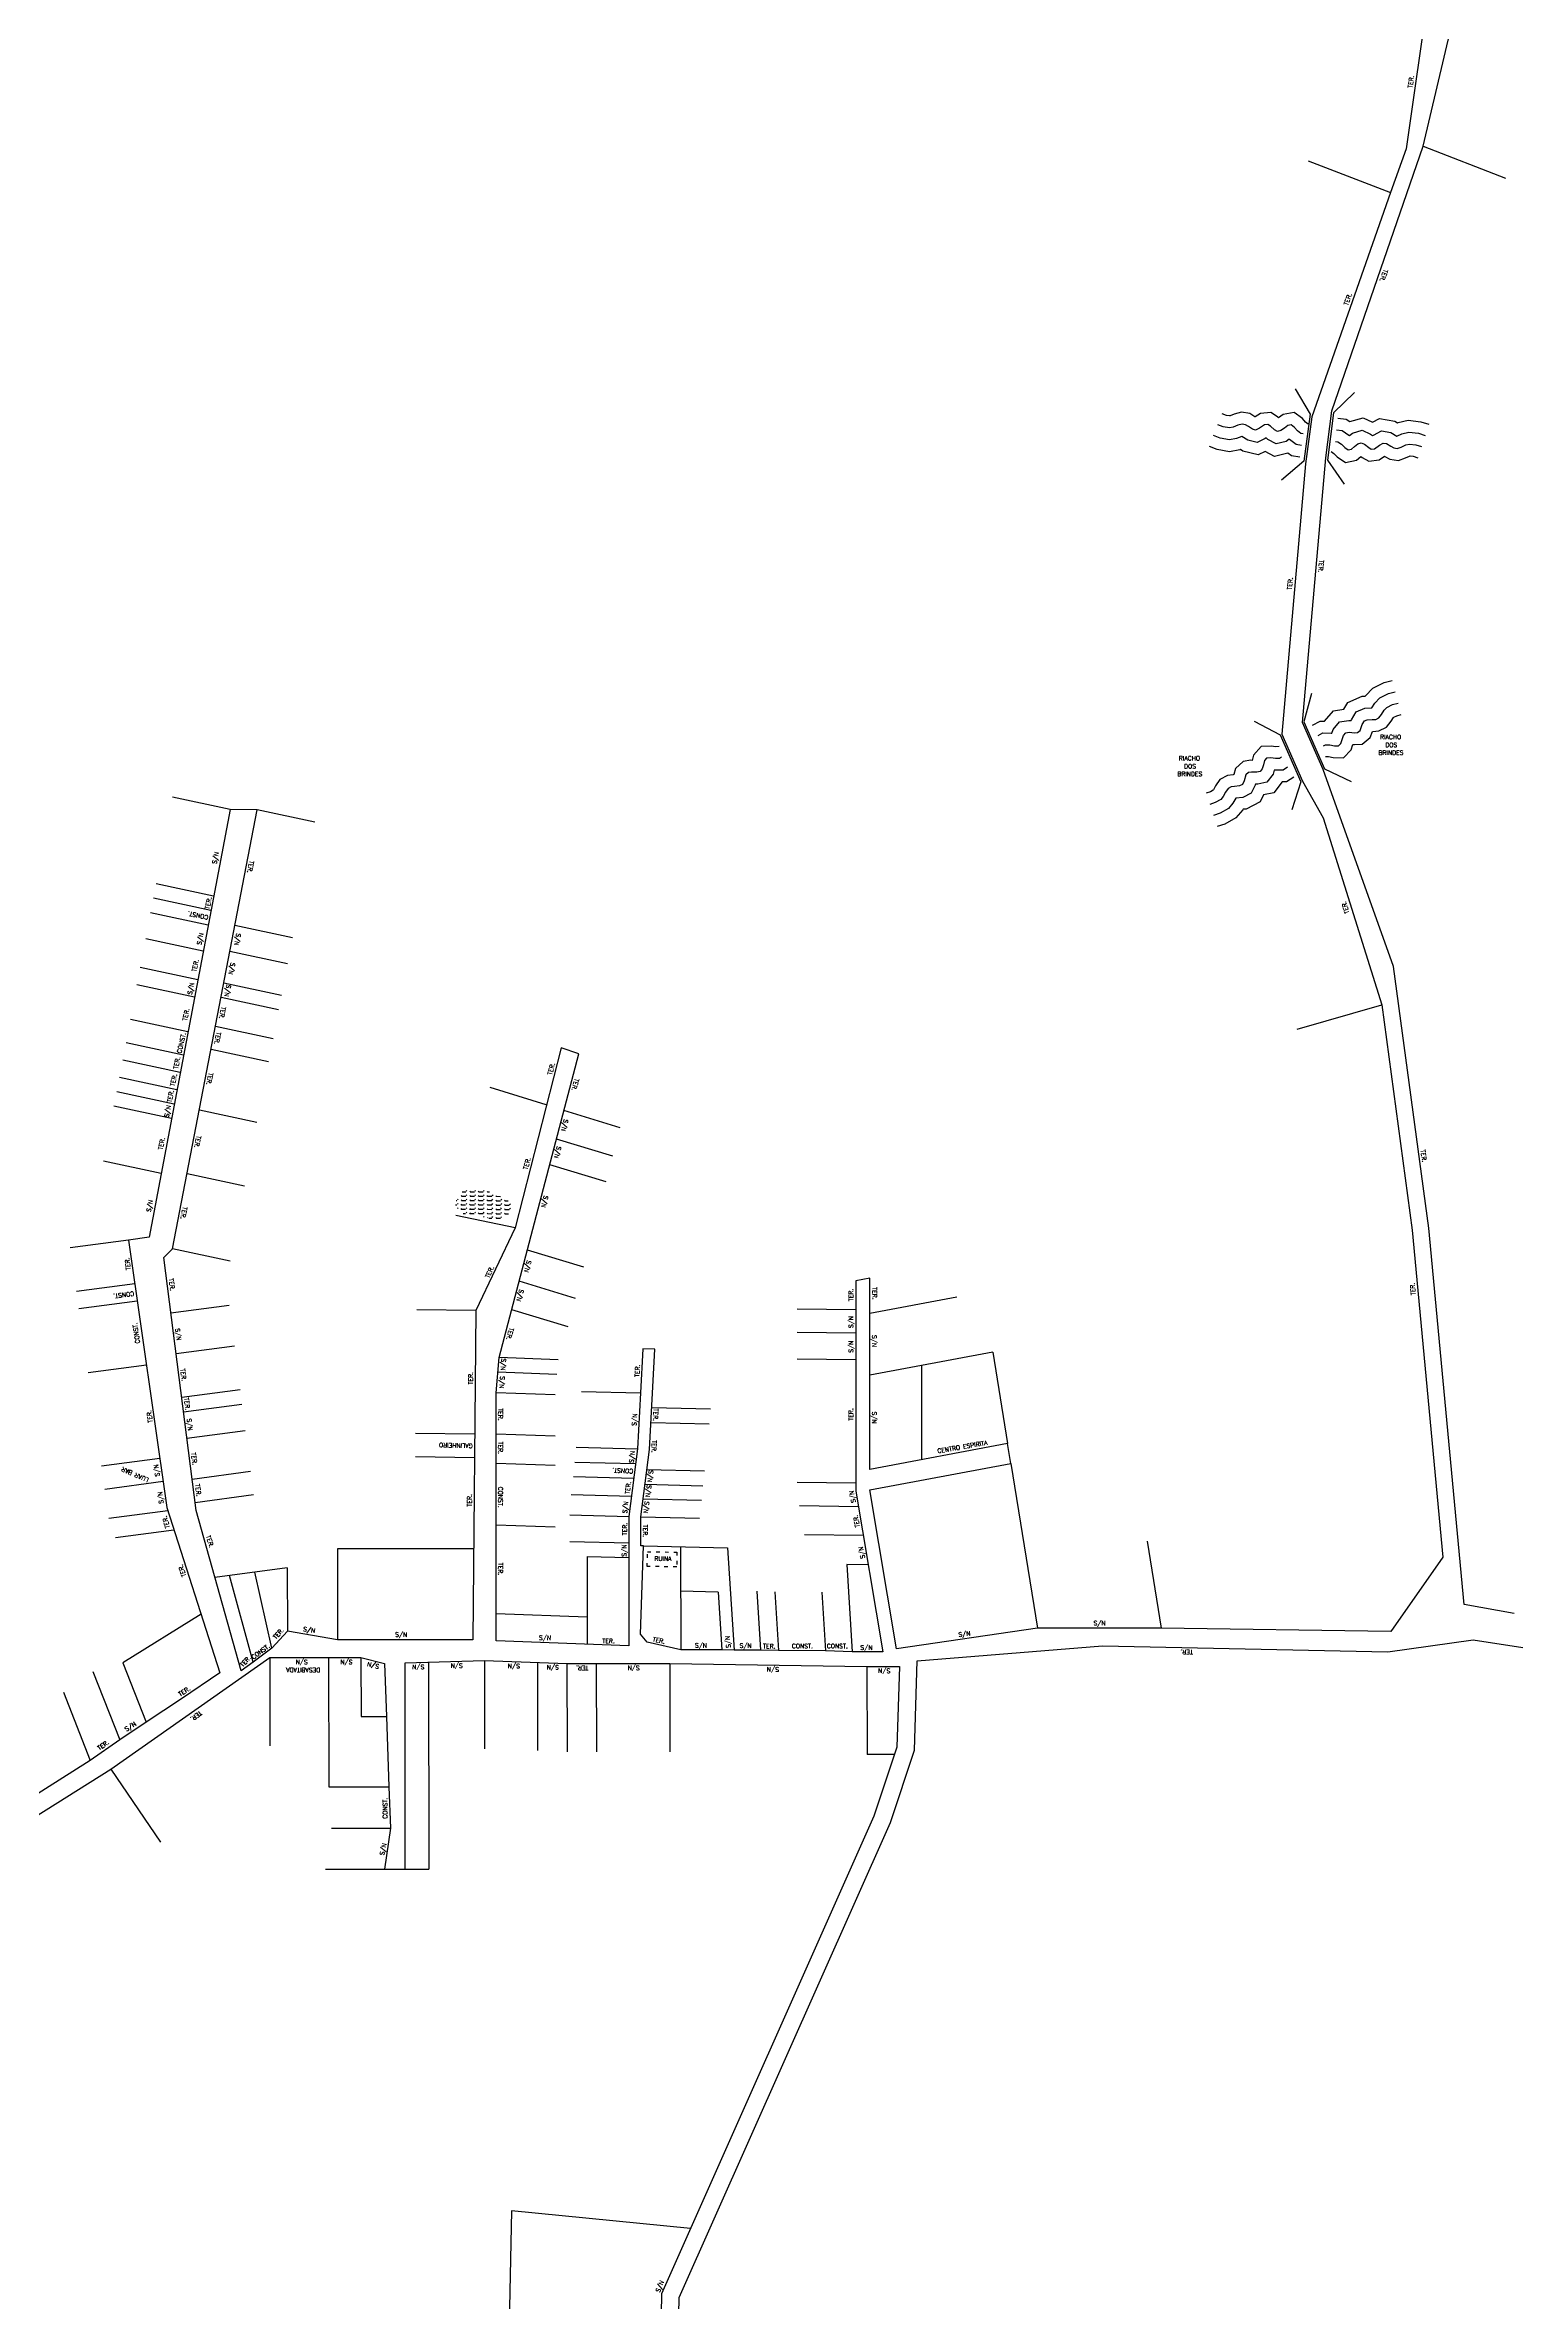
# Model space of a CAD drawing. Extents: x 714896 to 749292, y 8417558 to 8447149.
# Drawn here: x 745296 to 745798, y 8426222 to 8426989 of the extents above; entities that cross this region are included whole.
import ezdxf

# ---------------------------------------------------------------- set-up
doc = ezdxf.new("R2010")
doc.units = 0
doc.header["$MEASUREMENT"] = 0
doc.linetypes.add('ACAD_ISO03W100', pattern=[30, 12, -18])
for name, color, linetype in [('LOTE', 7, 'CONTINUOUS'), ('NUM-PORTA', 7, 'CONTINUOUS'), ('QUADRA', 6, 'CONTINUOUS'), ('REFERENCIA', 7, 'CONTINUOUS'), ('TEXTO', 7, 'CONTINUOUS')]:
    doc.layers.add(name, color=color, linetype=linetype)
doc.styles.add('ROMANS', font='ROMANS.SHX', dxfattribs={"height": 1.5})

msp = doc.modelspace()

# ---------------------------------------------------------------- hatches: boundary and pattern name
at = {"layer": 'REFERENCIA'}
h = msp.add_hatch(dxfattribs=at)
h.set_pattern_fill('FLEX', color=256, scale=0.232787, angle=-0.29985, style=0)
h.set_pattern_definition([(359.70015285, (378316.7762, 4505755.5436), (0.00773585587, 1.4781792939), [1.478199536, -1.478199536]), (44.700152852, (378318.2544, 4505755.5359), (0.0077358592, 1.47817993237), [0.369549884, -1.3513909667, 0.369549884, -2.0904907347])])
h.paths.add_polyline_path([(745454.5, 8426594.77), (745453.34, 8426596.15), (745451.02, 8426597.74), (745449.09, 8426598.61), (745445.69, 8426599.65), (745443.21, 8426600.1), (745438.95, 8426600.12), (745437.78, 8426599.7), (745436.51, 8426598.63), (745435.39, 8426596.56), (745435.14, 8426594.73), (745436.44, 8426592.89), (745437.9, 8426591.93), (745441.62, 8426591.34), (745442.99, 8426591.05), (745449.06, 8426590.06), (745450.9, 8426590.46), (745453.02, 8426591.76), (745454.21, 8426592.92)])

# ---------------------------------------------------------------- linework, layer by layer
at = {"layer": 'LOTE', "color": 7}
for p, q in [((745372.73, 8426444.23), (745366.95, 8426470.04)), ((745366.32, 8426439.46), (745358.34, 8426468.9))]:
    msp.add_line(p, q, dxfattribs=at)
for points in [[(745764, 8426955), (745791.97, 8426944.16)], [(745724.9, 8426950.05), (745752.88, 8426939.21)], [(745358.51, 8426729.42), (745338.96, 8426733.62)], [(745387.31, 8426725.06), (745367.76, 8426729.26)], [(745352.94, 8426699.94), (745333.38, 8426704.14)], [(745351.08, 8426690.12), (745331.52, 8426694.31)], [(745352.01, 8426695.03), (745332.45, 8426699.23)], [(745349.4, 8426681.27), (745329.85, 8426685.47)], [(745379.74, 8426685.78), (745360.19, 8426689.98)], [(745378.04, 8426676.95), (745358.49, 8426681.14)], [(745346.43, 8426665.55), (745326.87, 8426669.75)], [(745347.54, 8426671.45), (745327.99, 8426675.64)], [(745375.96, 8426666.14), (745356.4, 8426670.34)], [(745375.01, 8426661.23), (745355.46, 8426665.43)], [(745721.17, 8426654.69), (745750, 8426663)], [(745344.2, 8426653.76), (745324.64, 8426657.96)], [(745373.12, 8426651.41), (745353.57, 8426655.61)], [(745342.71, 8426645.9), (745323.16, 8426650.1)], [(745371.61, 8426643.56), (745352.05, 8426647.75)], [(745340.48, 8426634.11), (745320.93, 8426638.31)], [(745341.6, 8426640.01), (745322.04, 8426644.2)], [(745339.55, 8426629.2), (745320, 8426633.39)], [(745466, 8426629), (745446.87, 8426634.84)], [(745338.62, 8426624.29), (745319.07, 8426628.48)], [(745367.64, 8426622.94), (745348.08, 8426627.13)], [(745491.13, 8426621.16), (745472, 8426627)], [(745488.6, 8426611.49), (745469.47, 8426617.33)], [(745335.09, 8426605.62), (745315.53, 8426609.81)], [(745486.32, 8426602.78), (745467.19, 8426608.62)], [(745363.47, 8426601.34), (745343.92, 8426605.53)], [(745455.4, 8426587.13), (745435.25, 8426591.33)], [(745324, 8426583), (745304.17, 8426580.38)], [(745358.56, 8426575.81), (745339, 8426580)], [(745478.71, 8426573.76), (745459.59, 8426579.6)], [(745475.93, 8426563.12), (745456.8, 8426568.96)], [(745326.12, 8426568.15), (745306.29, 8426565.53)], [(745326.97, 8426562.21), (745307.14, 8426559.59)], [(745605.49, 8426563.53), (745576, 8426558)], [(745358.24, 8426560.78), (745338.41, 8426558.15)], [(745442, 8426559), (745421.97, 8426559.28)], [(745473.39, 8426553.45), (745454.26, 8426559.28)], [(745571.24, 8426559.28), (745551.24, 8426559.52)], [(745360.01, 8426546.89), (745340.19, 8426544.27)], [(745571.24, 8426551.28), (745551.24, 8426551.52)], [(745330.08, 8426540.43), (745310.25, 8426537.81)], [(745469.99, 8426542.3), (745450, 8426543)], [(745571.24, 8426542.28), (745551.24, 8426542.52)], [(745617.76, 8426544.82), (745576, 8426537)], [(745593.69, 8426508.32), (745593.69, 8426540.32)], [(745617.76, 8426544.82), (745622.8, 8426513.77)], [(745361.92, 8426532.01), (745342.09, 8426529.39)], [(745468.99, 8426530.3), (745449, 8426531)], [(745469.57, 8426537.32), (745449.58, 8426538.02)], [(745478.01, 8426531.51), (745498, 8426531)], [(745362.55, 8426527.05), (745342.72, 8426524.43)], [(745501.85, 8426526.09), (745521.84, 8426525.58)], [(745363.69, 8426518.13), (745343.87, 8426515.5)], [(745441.62, 8426516.96), (745421.59, 8426517.24)], [(745468.99, 8426516.3), (745449, 8426517)], [(745501.59, 8426521), (745521.33, 8426520.49)], [(745334.61, 8426508.75), (745314.78, 8426506.13)], [(745441.55, 8426508.98), (745421.52, 8426509.26)], [(745475.72, 8426507.47), (745496.33, 8426506.95)], [(745476.2, 8426512.53), (745497, 8426512)], [(745335.74, 8426500.83), (745315.91, 8426498.21)], [(745365.47, 8426504.24), (745345.64, 8426501.61)], [(745468.99, 8426506.3), (745449, 8426507)], [(745475.25, 8426502.56), (745495.69, 8426502.04)], [(745499.56, 8426499.92), (745519.21, 8426499.42)], [(745500.18, 8426504.98), (745519.72, 8426504.48)], [(745571.24, 8426500.28), (745551.24, 8426500.52)], [(745623.9, 8426506.98), (745633, 8426451)], [(745366.48, 8426496.3), (745346.66, 8426493.68)], [(745474.47, 8426496.46), (745494.91, 8426495.94)], [(745498.92, 8426495), (745518.72, 8426494.49)], [(745572.11, 8426492.32), (745552.11, 8426492.56)], [(745337.33, 8426490.96), (745317.33, 8426488.31)], [(745468.99, 8426485.3), (745449, 8426486)], [(745474.01, 8426489.51), (745494, 8426489)], [(745498.11, 8426488.87), (745518.1, 8426488.36)], [(745339.42, 8426484.31), (745319.59, 8426481.69)], [(745395.01, 8426478), (745395, 8426447)], [(745441.26, 8426478), (745395.01, 8426478)], [(745474.01, 8426480.51), (745494, 8426480)], [(745499, 8426479), (745527.62, 8426478.27)], [(745511.57, 8426478.68), (745511.68, 8426443.6)], [(745527.62, 8426478.27), (745529.84, 8426443.57)], [(745573.76, 8426482.46), (745553.76, 8426482.7)], [(745670.19, 8426480.61), (745675, 8426451)], [(745377.97, 8426471.5), (745353.39, 8426468.24)], [(745377.97, 8426471.5), (745378, 8426450)], [(745479.93, 8426475.36), (745479.91, 8426445.51)], [(745479.93, 8426475.36), (745494, 8426475)], [(745575.4, 8426472.59), (745568.11, 8426472.68)], [(745568.11, 8426472.68), (745570, 8426443)], [(745524.47, 8426463.23), (745511.62, 8426463.62)], [(745524.47, 8426463.23), (745525.71, 8426443.64)], [(745537.56, 8426463.53), (745538.84, 8426443.57)], [(745543.65, 8426463.38), (745544.92, 8426443.42)], [(745559.68, 8426463.22), (745560.95, 8426443.26)], [(745348.66, 8426455.77), (745322.09, 8426439.26)], [(745449, 8426456), (745479.92, 8426454.88)], [(745322.09, 8426439.26), (745330, 8426419)], [(745372, 8426441), (745372.04, 8426411)], [(745392, 8426441), (745392.06, 8426397.03)], [(745403, 8426441), (745403.03, 8426420.99)], [(745425.99, 8426439.44), (745426.09, 8426369)], [(745445, 8426440), (745445.04, 8426410)], [(745463.01, 8426439.36), (745463.05, 8426409.36)], [(745473, 8426439), (745473.04, 8426409)], [(745483, 8426439), (745483.04, 8426409)], [(745508, 8426439), (745508.04, 8426409)], [(745311.91, 8426436.29), (745321, 8426413)], [(745575, 8426438), (745575.04, 8426408)], [(745301.91, 8426429.29), (745311, 8426406)], [(745403.03, 8426420.99), (745411.64, 8426420.98)], [(745584.35, 8426408), (745575.04, 8426408)], [(745318, 8426403), (745334.92, 8426378.23)], [(745392.06, 8426397.03), (745412.5, 8426396.99)], [(745393, 8426383.04), (745413, 8426383)], [(745391, 8426369.04), (745411, 8426369)], [(745418, 8426369), (745426.09, 8426369)], [(745454.14, 8426252.82), (745453.29, 8426208.99)], [(745515.05, 8426246.84), (745454.14, 8426252.82)]]:
    msp.add_lwpolyline(points, dxfattribs=at)
at = {"layer": 'LOTE', "color": 7, "linetype": 'ACAD_ISO03W100', "ltscale": 0.1}
msp.add_lwpolyline([(745500.36, 8426476.95), (745510.36, 8426476.88), (745510.32, 8426471.88), (745500.32, 8426471.95), (745500.36, 8426476.95)], dxfattribs=at)
at = {"layer": 'QUADRA', "linetype": 'CONTINUOUS'}
for points in [[(745795, 8426456), (745795, 8426456), (745778, 8426459), (745766, 8426587), (745754, 8426676), (745730, 8426743), (745723, 8426759), (745731, 8426849), (745733, 8426865), (745764, 8426955), (745785, 8427044)], [(745509.18, 8426119.94), (745511.17, 8426223.34), (745582.98, 8426384.91), (745591.16, 8426409.47), (745592.06, 8426439.84), (745655, 8426445), (745752, 8426443), (745781, 8426447), (745797.91, 8426444.41)], [(745251, 8426361), (745318, 8426403), (745372, 8426441), (745392, 8426441), (745403, 8426441), (745411, 8426439), (745411.64, 8426420.98), (745412.5, 8426396.99), (745413, 8426383), (745411, 8426369), (745418, 8426369), (745418, 8426439.21), (745445, 8426440), (745473, 8426439), (745508, 8426439), (745575, 8426438), (745586, 8426438), (745585.19, 8426410.53), (745577.38, 8426387.09), (745505.19, 8426224.66), (745504.79, 8426203.94)]]:
    msp.add_lwpolyline(points, dxfattribs=at)
at = {"layer": 'QUADRA', "color": 6, "linetype": 'CONTINUOUS'}
msp.add_lwpolyline([(745766, 8427008), (745758.3, 8426954.06), (745752.88, 8426939.21), (745726.16, 8426862.98), (745724, 8426847), (745716, 8426755), (745723, 8426739), (745730.04, 8426726.61), (745750, 8426663), (745760.34, 8426586.38), (745770.77, 8426475.14), (745753.1, 8426449.92), (745675, 8426451), (745633, 8426451), (745585, 8426444), (745576, 8426498), (745623.9, 8426506.98), (745622.8, 8426513.77), (745576, 8426505), (745576, 8426570), (745571.24, 8426569.11), (745571.24, 8426497.57), (745580.33, 8426443), (745570, 8426443), (745560.95, 8426443.26), (745544.92, 8426443.42), (745538.84, 8426443.57), (745529.84, 8426443.57), (745525.71, 8426443.64), (745511.68, 8426443.6), (745500.28, 8426446.21), (745498, 8426449), (745499, 8426479), (745498.11, 8426479.02), (745498.11, 8426488.87), (745501.09, 8426511.74), (745502.89, 8426545.83), (745498.79, 8426545.98), (745498, 8426531), (745497, 8426512), (745494, 8426489), (745494, 8426445), (745449, 8426446.64), (745449, 8426531), (745450, 8426543), (745477.07, 8426646.35), (745471.07, 8426648.35), (745455.4, 8426587.13), (745442, 8426559), (745440.98, 8426447), (745395, 8426447), (745378, 8426450), (745372.73, 8426444.23), (745366.32, 8426439.46), (745362.3, 8426436.47), (745347, 8426491), (745336, 8426577), (745339, 8426580), (745367.76, 8426729.26), (745358.51, 8426729.42), (745331, 8426584), (745324, 8426583), (745337, 8426492), (745355.03, 8426435.76), (745341.98, 8426427.02), (745330, 8426419), (745321, 8426413), (745311, 8426406), (745270, 8426380)], dxfattribs=at)
at = {"layer": 'REFERENCIA', "color": 11}
for points in [[(745720.48, 8426872.47), (745725.62, 8426863.89), (745723.46, 8426847.91), (745715.9, 8426841.36)], [(745740.71, 8426871.23), (745733.55, 8426864.25), (745731.55, 8426848.25), (745737.17, 8426839.99)], [(745726.07, 8426768.85), (745723.48, 8426759.19), (745730.48, 8426743.19), (745739.54, 8426738.97)], [(745706.57, 8426759.47), (745715.42, 8426754.81), (745722.42, 8426738.81), (745719.37, 8426729.28)]]:
    msp.add_lwpolyline(points, dxfattribs=at)
at = {"layer": 'REFERENCIA'}
for points in [[(745724.92, 8426860.48), (745724.07, 8426861.13), (745722.98, 8426862.32), (745720.2, 8426864.4), (745716.42, 8426863.76), (745714.91, 8426862.65), (745714.52, 8426862.99), (745712.27, 8426864.38), (745708.78, 8426864.12), (745706.96, 8426862.91), (745706.83, 8426862.99), (745705.1, 8426864.08), (745702.26, 8426864.57), (745699.79, 8426863.88), (745698.4, 8426863.31), (745698.18, 8426863.27), (745697.14, 8426863.45), (745695.67, 8426864.01)], [(745735.01, 8426862.46), (745737.87, 8426862.19), (745739.13, 8426861.33), (745743.63, 8426862.64), (745746.85, 8426861.15), (745749.17, 8426862.37), (745754.45, 8426861.45), (745755.33, 8426860.91), (745755.51, 8426861), (745758.96, 8426861.8), (745763.27, 8426861.29), (745765.91, 8426860.43)], [(745722.72, 8426853.22), (745720.9, 8426853.49), (745718.64, 8426855.2), (745718.51, 8426855.35), (745717.43, 8426854.55), (745714.06, 8426853.74), (745711.25, 8426855.21), (745710.64, 8426855.75), (745710.35, 8426855.55), (745707.56, 8426854.25), (745704.4, 8426854.95), (745702.44, 8426856.3), (745702.43, 8426856.31), (745702.38, 8426856.29), (745700.63, 8426855.59), (745698.23, 8426855.15), (745695.03, 8426855.69), (745692.81, 8426856.54)], [(745723.29, 8426857.18), (745722.5, 8426857.3), (745721.36, 8426858.17), (745720.28, 8426859.35), (745719.18, 8426860.17), (745718.03, 8426859.98), (745716.88, 8426859.12), (745715.71, 8426858.25), (745714.58, 8426857.98), (745713.53, 8426858.53), (745712.13, 8426859.77), (745711.27, 8426860.29), (745710.12, 8426860.21), (745708.38, 8426859.05), (745707.1, 8426858.45), (745706.03, 8426858.69), (745704.64, 8426859.65), (745703.64, 8426860.27), (745702.47, 8426860.47), (745701.08, 8426860.09), (745699.51, 8426859.45), (745698.2, 8426859.21), (745696.08, 8426859.57), (745694.24, 8426860.27)], [(745734.25, 8426854.5), (745735.05, 8426854.42), (745736.23, 8426853.61), (745737.36, 8426852.48), (745738.5, 8426851.71), (745739.64, 8426851.96), (745740.75, 8426852.87), (745741.88, 8426853.8), (745742.99, 8426854.12), (745744.07, 8426853.62), (745745.52, 8426852.46), (745746.41, 8426851.97), (745747.55, 8426852.11), (745749.23, 8426853.36), (745750.49, 8426854.02), (745751.56, 8426853.83), (745753, 8426852.94), (745754.03, 8426852.37), (745755.21, 8426852.22), (745756.57, 8426852.68), (745758.11, 8426853.39), (745759.41, 8426853.69), (745761.54, 8426853.44), (745763.42, 8426852.82)], [(745734.63, 8426858.48), (745736.46, 8426858.31), (745738.8, 8426856.7), (745738.94, 8426856.56), (745739.98, 8426857.41), (745743.31, 8426858.38), (745746.18, 8426857.05), (745746.82, 8426856.55), (745747.1, 8426856.76), (745749.83, 8426858.19), (745753.01, 8426857.64), (745755.03, 8426856.39), (745755.05, 8426856.38), (745755.1, 8426856.4), (745756.81, 8426857.19), (745759.19, 8426857.74), (745762.41, 8426857.36), (745764.66, 8426856.62)], [(745722.15, 8426849.26), (745719.3, 8426849.67), (745718.09, 8426850.6), (745713.53, 8426849.5), (745710.38, 8426851.15), (745708.01, 8426850.05), (745702.78, 8426851.22), (745701.93, 8426851.8), (745701.74, 8426851.72), (745698.25, 8426851.09), (745693.98, 8426851.81), (745691.38, 8426852.8)], [(745732.78, 8426851.13), (745733.66, 8426850.52), (745734.81, 8426849.38), (745737.69, 8426847.44), (745741.43, 8426848.26), (745742.88, 8426849.45), (745743.29, 8426849.12), (745745.61, 8426847.85), (745749.08, 8426848.27), (745750.84, 8426849.58), (745750.97, 8426849.5), (745752.75, 8426848.5), (745755.62, 8426848.14), (745758.05, 8426848.95), (745759.41, 8426849.58), (745759.63, 8426849.63), (745760.68, 8426849.51), (745762.17, 8426849.02)], [(745726.47, 8426758.13), (745729.01, 8426759.47), (745730.54, 8426759.43), (745733.59, 8426762.99), (745737.11, 8426763.5), (745738.38, 8426765.78), (745743.31, 8426767.9), (745744.34, 8426767.93), (745744.44, 8426768.1), (745746.9, 8426770.65), (745750.79, 8426772.58), (745753.47, 8426773.29)], [(745728.32, 8426754.59), (745729.95, 8426755.44), (745732.79, 8426755.37), (745732.98, 8426755.33), (745733.39, 8426756.61), (745735.65, 8426759.24), (745738.78, 8426759.7), (745739.59, 8426759.62), (745739.71, 8426759.95), (745741.21, 8426762.64), (745744.18, 8426763.92), (745746.56, 8426763.98), (745746.57, 8426763.98), (745746.61, 8426764.02), (745747.61, 8426765.62), (745749.3, 8426767.38), (745752.21, 8426768.82), (745754.5, 8426769.43)], [(745730.18, 8426751.05), (745730.89, 8426751.42), (745732.32, 8426751.38), (745733.89, 8426751.05), (745735.26, 8426751.03), (745736.08, 8426751.86), (745736.52, 8426753.24), (745736.95, 8426754.62), (745737.71, 8426755.5), (745738.88, 8426755.67), (745740.74, 8426755.49), (745741.74, 8426755.57), (745742.62, 8426756.31), (745743.35, 8426758.27), (745744.04, 8426759.51), (745745.05, 8426759.94), (745746.74, 8426759.98), (745747.91, 8426760.06), (745748.98, 8426760.58), (745749.88, 8426761.71), (745750.78, 8426763.14), (745751.7, 8426764.1), (745753.63, 8426765.06), (745755.53, 8426765.57)], [(745730.79, 8426747.42), (745731.86, 8426747.39), (745733.44, 8426747.06), (745736.91, 8426747.01), (745739.6, 8426749.74), (745740.17, 8426751.53), (745740.69, 8426751.48), (745743.33, 8426751.68), (745746.01, 8426753.93), (745746.77, 8426755.98), (745746.92, 8426755.98), (745748.96, 8426756.12), (745751.55, 8426757.38), (745753.15, 8426759.39), (745753.95, 8426760.67), (745754.1, 8426760.83), (745755.04, 8426761.29), (745756.57, 8426761.7)], [(745715.07, 8426750.79), (745714.01, 8426750.75), (745712.41, 8426750.98), (745708.94, 8426750.82), (745706.42, 8426747.93), (745705.96, 8426746.11), (745705.44, 8426746.13), (745702.82, 8426745.77), (745700.29, 8426743.36), (745699.65, 8426741.26), (745699.5, 8426741.25), (745697.48, 8426740.99), (745694.96, 8426739.57), (745693.5, 8426737.46), (745692.78, 8426736.14), (745692.63, 8426735.97), (745691.72, 8426735.45), (745690.23, 8426734.95)], [(745715.91, 8426747.2), (745715.22, 8426746.79), (745713.79, 8426746.74), (745712.21, 8426746.97), (745710.83, 8426746.91), (745710.07, 8426746.03), (745709.72, 8426744.63), (745709.36, 8426743.22), (745708.67, 8426742.29), (745707.51, 8426742.05), (745705.64, 8426742.12), (745704.64, 8426741.98), (745703.81, 8426741.19), (745703.2, 8426739.18), (745702.59, 8426737.91), (745701.61, 8426737.41), (745699.93, 8426737.27), (745698.76, 8426737.12), (745697.73, 8426736.53), (745696.9, 8426735.35), (745696.09, 8426733.86), (745695.23, 8426732.85), (745693.37, 8426731.78), (745691.49, 8426731.15)], [(745717.98, 8426743.78), (745716.41, 8426742.83), (745713.57, 8426742.73), (745713.37, 8426742.75), (745713.05, 8426741.45), (745710.95, 8426738.69), (745707.85, 8426738.04), (745707.04, 8426738.07), (745706.94, 8426737.73), (745705.61, 8426734.95), (745702.73, 8426733.49), (745700.35, 8426733.29), (745700.34, 8426733.29), (745700.31, 8426733.25), (745699.4, 8426731.59), (745697.82, 8426729.73), (745695.01, 8426728.11), (745692.76, 8426727.36)], [(745720.05, 8426740.36), (745717.59, 8426738.87), (745716.06, 8426738.82), (745713.24, 8426735.08), (745709.76, 8426734.35), (745708.63, 8426731.99), (745703.84, 8426729.57), (745702.81, 8426729.49), (745702.72, 8426729.31), (745700.42, 8426726.61), (745696.66, 8426724.45), (745694.03, 8426723.57)]]:
    msp.add_lwpolyline(points, dxfattribs=at)

# ---------------------------------------------------------------- texts
at = {"layer": 'NUM-PORTA', "color": 7, "style": 'ROMANS'}
for rotation, p in [(78.25692, (745353.91, 8426710.79, -75.66)), (78.25692, (745348.71, 8426683.27, -75.66)), (258.25692, (745360.75, 8426687.41, -75.66)), (258.25692, (745358.83, 8426677.47, -75.66)), (78.25692, (745345.5, 8426666.32, -75.66)), (258.25692, (745357.39, 8426669.98, -75.66)), (78.25692, (745337.62, 8426624.65, -75.66)), (254.47652, (745472.07, 8426624.22, -75.66)), (254.47652, (745469.67, 8426615.03, -75.66)), (78.25692, (745331.52, 8426592.42, -75.66)), (254.47652, (745465.27, 8426598.26, -75.66)), (254.47652, (745459.51, 8426576.24, -75.66)), (254.47652, (745456.92, 8426566.34, -75.66)), (90.60358, (745570.31, 8426553.03, -75.66)), (276.95594, (745339.91, 8426552.88, -75.66)), (90.60358, (745570.31, 8426544.65, -75.66)), (269.36312, (745576.76, 8426550.71, -75.66)), (265.32444, (745450.82, 8426542.82, -75.66)), (265.32444, (745450.37, 8426536.74, -75.66)), (85.5426, (745496.58, 8426519.77, -75.66)), (269.36312, (745576.76, 8426524.67, -75.66)), (276.95594, (745343.83, 8426522.18, -75.66)), (82.77725, (745495.62, 8426507.09, -75.66)), (96.95594, (745334.59, 8426502.68, -75.66)), (262.77725, (745500.89, 8426504.84, -75.66)), (96.95594, (745335.91, 8426493.42, -75.66)), (82.77725, (745493.39, 8426489.96, -75.66)), (262.77725, (745499.51, 8426494.24, -75.66)), (262.77725, (745500.23, 8426499.77, -75.66)), (101.43847, (745571.18, 8426493.83, -75.66)), (89.7338, (745493.2, 8426475.31, -75.66)), (101.43847, (745574.35, 8426474.81, -75.66)), (359.61998, (745651.99, 8426451.99, -75.66)), (350.694, (745383.27, 8426450.02, -75.66)), (359.61998, (745414.62, 8426448.09, -75.66)), (359.61998, (745463.51, 8426446.99, -75.66)), (359.61998, (745516.51, 8426444.39, -75.66)), (96.64317, (745528.69, 8426444.36, -75.66)), (359.61998, (745531.68, 8426444.33, -75.66)), (7.09299, (745606.15, 8426448.03, -75.66)), (179.61998, (745384.94, 8426440.23, -75.66)), (179.61998, (745400.16, 8426440.23, -75.66)), (166.97868, (745409.34, 8426438.62)), (179.61998, (745424.56, 8426438.55, -75.66)), (179.61998, (745437.62, 8426438.97, -75.66)), (179.61998, (745457.05, 8426438.88, -75.66)), (179.61998, (745470.29, 8426438.41, -75.66)), (179.61998, (745497.77, 8426438.23, -75.66)), (359.61998, (745572.75, 8426443.66, -75.66)), (179.61998, (745545.09, 8426437.71, -75.66)), (179.61998, (745582.93, 8426437.24, -75.66)), (32.59422, (745323.31, 8426415.85, -75.66)), (78.03071, (745410.84, 8426373.66, -75.66)), (67.04278, (745504.48, 8426224.98, -75.66))]:
    msp.add_text('S/N', height=1.5, rotation=rotation, dxfattribs=at).set_placement(p)
at = {"layer": 'TEXTO', "color": 7, "style": 'ROMANS'}
for s, rotation, p in [('TER.', 82.59888, (745760.35, 8426974.71, -75.66)), ('TER.', 249.64247, (745750.69, 8426913.23, -75.66)), ('TER.', 70.33197, (745738.43, 8426900.69, -75.66)), ('TER.', 84.34294, (745719.32, 8426804.07, -75.66)), ('TER.', 264.49513, (745728.78, 8426814.34, -75.66)), ('TER.', 258.07545, (745365.2, 8426712.12, -75.66)), ('CONST.', 167.96648, (745351.25, 8426693.35, -75.66)), ('TER.', 78.07545, (745351.44, 8426695.4, -75.66)), ('TER.', 107.10483, (745738.95, 8426694.26, -75.66)), ('TER.', 78.07545, (745347, 8426674.12, -75.66)), ('TER.', 78.07545, (745343.84, 8426657.44, -75.66)), ('TER.', 258.07545, (745355.64, 8426662.47, -75.66)), ('TER.', 258.07545, (745353.97, 8426653.82, -75.66)), ('CONST.', 76.78508, (745341.89, 8426646.37, -75.66)), ('TER.', 78.07545, (745339.63, 8426635.21, -75.66)), ('TER.', 78.07545, (745340.73, 8426641, -75.66)), ('TER.', 258.07545, (745351.31, 8426640.02, -75.66)), ('TER.', 74.47652, (745467.84, 8426638.97, -75.66)), ('TER.', 78.07545, (745338.59, 8426629.68, -75.66)), ('TER.', 254.47652, (745475.7, 8426638.08, -75.66)), ('TER.', 78.07545, (745335.54, 8426613.57, -75.66)), ('TER.', 258.07545, (745347.19, 8426618.63, -75.66)), ('TER.', 74.47652, (745459.6, 8426606.79, -75.66)), ('TER.', 277.92636, (745763.19, 8426613.6, -75.66)), ('TER.', 258.07545, (745342.52, 8426594.4, -75.66)), ('TER.', 96.95594, (745324.75, 8426572.87, -75.66)), ('TER.', 276.95594, (745337.73, 8426569.88, -75.66)), ('TER.', 65.98719, (745446.56, 8426569.88, -75.66)), ('CONST.', 186.95594, (745325.83, 8426565.54, -75.66)), ('TER.', 90.60358, (745570.31, 8426562.21, -75.66)), ('TER.', 270.60358, (745576.87, 8426566.97, -75.66)), ('TER.', 94.62598, (745761.44, 8426564.28, -75.66)), ('CONST.', 98.01776, (745327.88, 8426547.9, -75.66)), ('TER.', 254.47652, (745453.5, 8426553.3, -75.66)), ('TER.', 276.95594, (745341.66, 8426539.17, -75.66)), ('TER.', 87.24883, (745497.59, 8426536.37, -75.66)), ('TER.', 89.61998, (745441.02, 8426533.85, -75.66)), ('TER.', 96.95594, (745332.17, 8426520.99, -75.66)), ('TER.', 276.95594, (745342.92, 8426529.28, -75.66)), ('TER.', 269.61998, (745449.71, 8426525.81, -75.66)), ('TER.', 267.24883, (745502.55, 8426525.73, -75.66)), ('TER.', 90.60358, (745570.31, 8426521.55, -75.66)), ('TER.', 276.95594, (745345.31, 8426510.64, -75.66)), ('GALINHEIRO', 178.15434, (745441.01, 8426513.71, -75.66)), ('TER.', 269.61998, (745449.71, 8426514.47, -75.66)), ('TER.', 267.24883, (745501.98, 8426514.92, -75.66)), ('CENTRO ESPIRITA', 9.67548, (745599.07, 8426510.48, -75.66)), ('LUAR BAR', 155.96051, (745331.05, 8426501.88, -75.66)), ('TER.', 276.95594, (745346.68, 8426499.94, -75.66)), ('CONST.', 177.24883, (745495.58, 8426505.11, -75.66)), ('TER.', 82.77725, (745494.25, 8426496.54, -75.66)), ('TER.', 89.61998, (745440.64, 8426492.35, -75.66)), ('CONST.', 269.61998, (745449.71, 8426499.1, -75.66)), ('TER.', 106.47314, (745338.09, 8426485.25, -75.66)), ('TER.', 89.7338, (745493.42, 8426482.57, -75.66)), ('TER.', 269.7338, (745498.91, 8426486.21, -75.66)), ('TER.', 101.43847, (745572.58, 8426485.43, -75.66)), ('TER.', 288.20446, (745350.3, 8426482.27, -75.66)), ('TER.', 108.20446, (745343.64, 8426468.73, -75.66)), ('TER.', 269.61998, (745449.71, 8426473.29, -75.66)), ('RUINA', 359.56417, (745502.71, 8426473.91, -37.83)), ('TER.', 47.71213, (745374.1, 8426447.1, -75.66)), ('TER.', 359.61998, (745485.03, 8426445.88, -75.66)), ('TER.', 347.98247, (745502.07, 8426446.54, -75.66)), ('TER.', 47.71213, (745362.88, 8426437.65, -75.66)), ('CONST.', 36.74028, (745366.5, 8426440.3, -75.66)), ('TER.', 359.61998, (745539.65, 8426444.13, -75.66)), ('CONST.', 359.61998, (745549.46, 8426444.19, -75.66)), ('CONST.', 359.61998, (745561.34, 8426444.18, -75.66)), ('TER.', 179.61998, (745685.77, 8426443.64, -75.66)), ('TER.', 32.59422, (745341.6, 8426427.75, -75.66)), ('DESABITADA', 179.61998, (745389.15, 8426437.5, -75.66)), ('TER.', 179.61998, (745480.35, 8426438.23, -75.66)), ('TER.', 215.87191, (745348.24, 8426422.98, -75.66)), ('TER.', 34.52264, (745314.11, 8426409.4, -75.66)), ('CONST.', 90.20174, (745411.97, 8426386.19, -75.66))]:
    msp.add_text(s, height=1.5, rotation=rotation, dxfattribs=at).set_placement(p)
for s, p in [('RIACHO', (745749.38, 8426753.33, -75.66)), ('RIACHO', (745681, 8426746.09, -75.66)), ('BRINDES', (745748.86, 8426747.98, -75.66)), ('DOS', (745751.17, 8426750.6, -75.66)), ('BRINDES', (745680.47, 8426740.74, -75.66)), ('DOS', (745682.78, 8426743.36, -75.66))]:
    msp.add_text(s, height=1.5, dxfattribs=at).set_placement(p)

doc.saveas('drawing.dxf')
